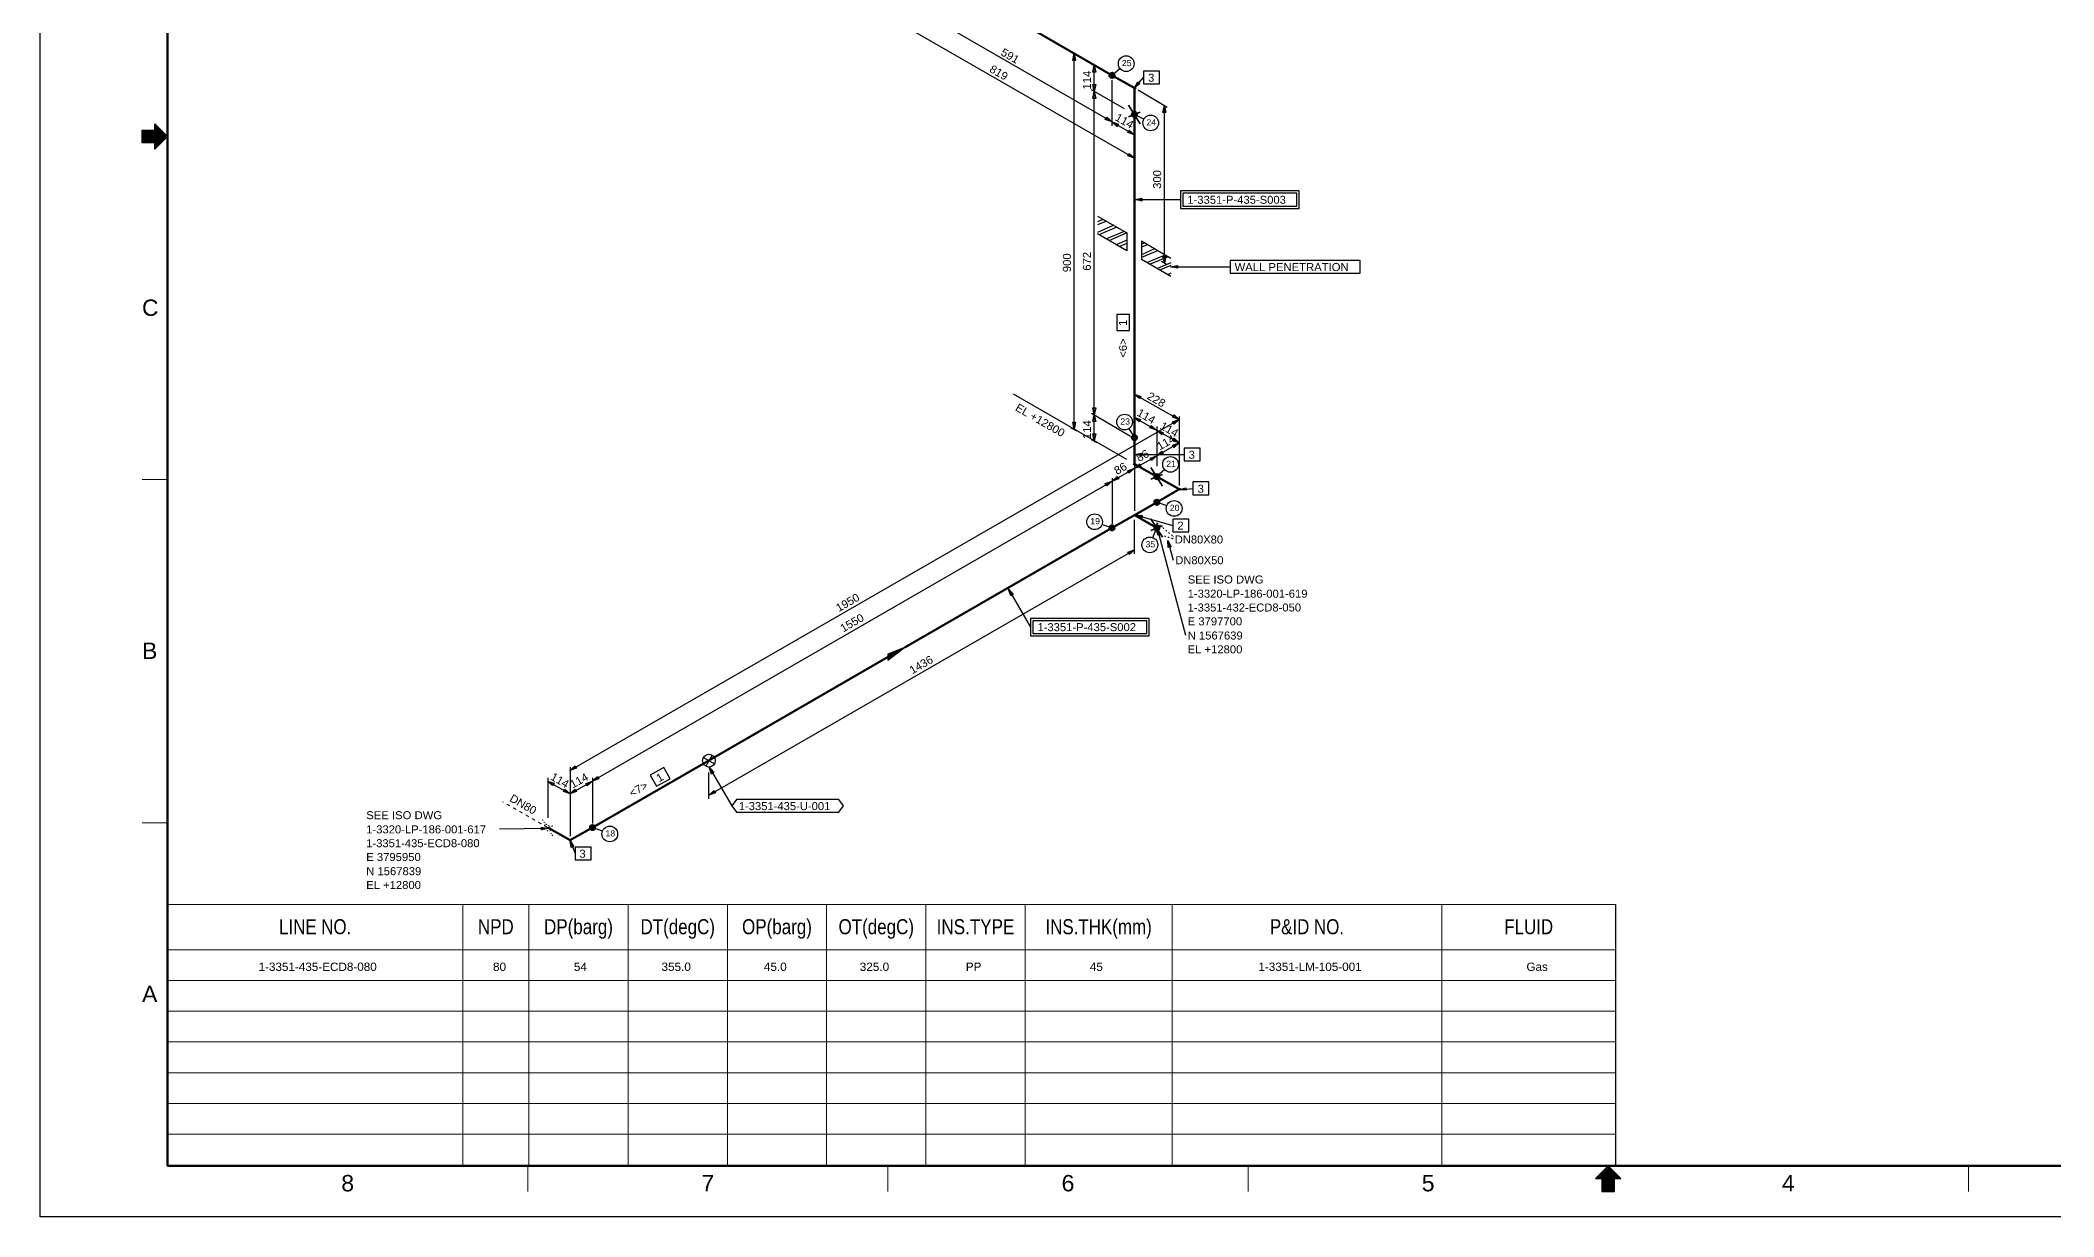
# Model space of a CAD drawing. Header units: inches. Extents: x 0 to 841, y 0 to 594.
# Drawn here: x 0 to 553, y 0 to 323 of the extents above; entities that cross this region are included whole.
import ezdxf
from ezdxf.enums import TextEntityAlignment as Align
from ezdxf.xclip import XClip

# ---------------------------------------------------------------- set-up
doc = ezdxf.new("R2010")
doc.units = ezdxf.units.IN
doc.header["$MEASUREMENT"] = 0
doc.header["$XCLIPFRAME"] = 0
for name, color, linetype in [('1-3320-LP-186-001-618_MODEL-EMBED 1_DWG$0$Default', 7, 'Continuous'), ('AD1', 7, 'Continuous'), ('AD2', 7, 'Continuous'), ('BG 0', 7, 'Continuous'), ('BG BG BG BG BG 2', 7, 'Continuous'), ('BG BG BG BG TITLETEXT', 7, 'Continuous'), ('BG Border', 7, 'Continuous'), ('DIMLINES', 7, 'Continuous'), ('DIMTEXT', 7, 'Continuous'), ('FITTINGS', 7, 'Continuous'), ('ISOTEXT', 7, 'Continuous'), ('NOZZLES', 7, 'Continuous'), ('PIPE', 7, 'Continuous'), ('TEE80', 7, 'Continuous'), ('WELDS', 7, 'Continuous')]:
    doc.layers.add(name, color=color, linetype=linetype)
doc.styles.add('1-3320-LP-186-001-618_MODEL-EMBED 1_DWG$0$Arial', font='arial.ttf')
doc.styles.add('Arial', font='arial.ttf')

# ---------------------------------------------------------------- blocks, each defined once
blk = doc.blocks.new('1-3320-LP-186-001-618_MODEL-EMBED 1_DWG')
at = {"layer": '1-3320-LP-186-001-618_MODEL-EMBED 1_DWG$0$Default', "color": 4, "style": '1-3320-LP-186-001-618_MODEL-EMBED 1_DWG$0$Arial'}
for s, width, p in [('1-3351-435-ECD8-080', 1.00235, (0.938205, -0.115628)), ('80', 1.008516, (3.475116, -0.115628)), ('54', 1.008516, (4.350117, -0.115628)), ('355.0 ', 1.008516, (5.29826, -0.115628)), ('45.0 ', 1.008516, (6.406503, -0.115628)), ('325.0 ', 1.008516, (7.444094, -0.115628)), ('PP', 1.004063, (8.591588, -0.115628)), ('45', 1.008516, (9.933451, -0.115628)), ('1-3351-LM-105-001', 1.002802, (11.758255, -0.115628)), ('Gas', 1.002038, (14.659147, -0.115628))]:
    blk.add_text(s, height=0.090278, dxfattribs=dict(at, width=width)).set_placement(p, align=Align.TOP_LEFT)

msp = doc.modelspace()

# ---------------------------------------------------------------- linework, layer by layer
at = {"layer": 'A1', "color": 7, "linetype": 'Continuous', "lineweight": 30}
for p, q in [((307, 189.32), (314.84, 159.88)), ((145.64, 103.4), (147, 99.85))]:
    msp.add_line(p, q, dxfattribs=at)
at = {"layer": 'A1', "color": 7, "linetype": 'Continuous', "lineweight": 15}
msp.add_line((116.13, 14.27), (116.13, 85.88), dxfattribs=at)
at = {"layer": 'AD1', "color": 7, "linetype": 'Continuous', "lineweight": 30}
for p, q in [((289.72, 309.4), (289.32, 311.32)), ((290.12, 311.32), (289.72, 309.4)), ((294.52, 301), (296.36, 300.36)), ((295.96, 299.72), (294.52, 301)), ((309, 262.2), (308.6, 264.12)), ((309.4, 264.12), (309, 262.2)), ((289.72, 220.52), (289.32, 222.44)), ((290.12, 222.44), (289.72, 220.52)), ((300.68, 226.2), (302.52, 225.56)), ((302.12, 224.92), (300.68, 226.2)), ((284.2, 216.52), (283.8, 218.44)), ((284.6, 218.44), (284.2, 216.52)), ((300.6, 219.8), (302.44, 219.16)), ((302.04, 218.52), (300.6, 219.8)), ((306.84, 216.28), (308.68, 215.64)), ((308.28, 215), (306.84, 216.28)), ((289.72, 213.32), (289.32, 215.24)), ((290.12, 215.24), (289.72, 213.32)), ((306.84, 209.24), (308.28, 210.52)), ((300.68, 205.72), (302.12, 207)), ((302.52, 206.36), (300.68, 205.72)), ((308.68, 209.88), (306.84, 209.24)), ((294.6, 202.2), (296.04, 203.48)), ((296.44, 202.84), (294.6, 202.2)), ((145.56, 122.68), (147, 123.96)), ((147.4, 123.32), (145.56, 122.68)), ((139.4, 119.8), (141.24, 119.16)), ((140.84, 118.52), (139.4, 119.8)), ((145.56, 116.28), (147, 117.56)), ((147.4, 116.92), (145.56, 116.28)), ((151.72, 119.8), (153.16, 121.08)), ((153.56, 120.44), (151.72, 119.8)), ((183.8, 115.88), (185.24, 117.16)), ((185.64, 116.52), (183.8, 115.88))]:
    msp.add_line(p, q, dxfattribs=at)
at = {"layer": 'AD2', "color": 7, "linetype": 'Continuous', "lineweight": 30}
for p, q in [((283.8, 317.88), (284.2, 319.8)), ((284.2, 319.8), (284.6, 317.88)), ((289.32, 314.68), (289.72, 316.6)), ((289.72, 316.6), (290.12, 314.68)), ((289.32, 307.48), (289.72, 309.4)), ((289.72, 309.4), (290.12, 307.48)), ((308.6, 303.64), (309, 305.56)), ((309, 305.56), (309.4, 303.64)), ((294.6, 301), (292.76, 301.64)), ((293.16, 302.28), (294.6, 301)), ((300.76, 297.48), (298.92, 298.12)), ((299.32, 298.76), (300.76, 297.48)), ((300.76, 291.08), (298.92, 291.72)), ((299.32, 292.36), (300.76, 291.08)), ((289.32, 218.6), (289.72, 220.52)), ((289.72, 220.52), (290.12, 218.6)), ((306.84, 216.28), (305, 216.92)), ((305.4, 217.56), (306.84, 216.28)), ((313.08, 219.16), (311.24, 219.8)), ((311.24, 218.52), (313.08, 219.16)), ((311.64, 220.44), (313.08, 219.16)), ((313.08, 219.16), (311.64, 217.88)), ((313.08, 212.76), (311.24, 213.4)), ((311.24, 212.12), (313.08, 212.76)), ((311.64, 214.04), (313.08, 212.76)), ((313.08, 212.76), (311.64, 211.48)), ((298.84, 205.08), (300.68, 205.72)), ((300.68, 205.72), (299.24, 204.44)), ((305.08, 208.6), (306.92, 209.24)), ((306.92, 209.24), (305.48, 207.96)), ((292.76, 201.56), (294.6, 202.2)), ((294.6, 202.2), (293.16, 200.92)), ((298.92, 182.68), (300.76, 183.32)), ((300.76, 183.32), (299.32, 182.04)), ((145.64, 116.28), (143.8, 116.92)), ((144.2, 117.56), (145.64, 116.28)), ((149.96, 119.08), (151.8, 119.72)), ((151.8, 119.72), (150.36, 118.44))]:
    msp.add_line(p, q, dxfattribs=at)
at = {"layer": 'BG 0', "color": 2, "linetype": 'Continuous', "lineweight": 25}
msp.add_line((432.98, 85.88), (432.98, 14), dxfattribs=at)
at = {"layer": 'BG BG BG BG BG 2', "color": 2, "linetype": 'Continuous', "lineweight": 15}
for p, q in [((432.98, 85.88), (35, 85.88)), ((134.31, 14.27), (134.31, 85.88)), ((161.59, 14.27), (161.59, 85.88)), ((188.87, 14.27), (188.87, 85.88)), ((216.16, 14.27), (216.16, 85.88)), ((243.44, 14.27), (243.44, 85.88)), ((270.72, 14.27), (270.72, 85.88)), ((311.11, 14.27), (311.11, 85.88)), ((385.27, 14.27), (385.27, 85.88)), ((432.98, 73.42), (35, 73.42)), ((432.98, 64.96), (35, 64.96)), ((432.98, 56.51), (35, 56.51)), ((432.98, 48.06), (35, 48.06)), ((432.98, 39.61), (35, 39.61)), ((432.98, 31.16), (35, 31.16)), ((432.98, 22.71), (35, 22.71))]:
    msp.add_line(p, q, dxfattribs=at)
at = {"layer": 'BG Border', "color": 7, "linetype": 'Continuous', "lineweight": 25}
for p, q in [((0, 0), (0, 594)), ((31.5, 298.75), (31.5, 300.5)), ((31.5, 300.5), (35, 297)), ((27.98, 295.25), (27.98, 298.75)), ((27.98, 298.75), (31.5, 298.75)), ((31.5, 295.25), (27.98, 295.25)), ((35, 297), (31.5, 293.5)), ((31.5, 293.5), (31.5, 295.25)), ((431, 14), (427.5, 10.5)), ((434.5, 10.5), (431, 14)), ((427.5, 10.5), (429.25, 10.5)), ((429.25, 10.5), (429.25, 6.98)), ((429.25, 6.98), (432.75, 6.98)), ((432.75, 6.98), (432.75, 10.5)), ((432.75, 10.5), (434.5, 10.5)), ((841, 0), (0, 0))]:
    msp.add_line(p, q, dxfattribs=at)
at = {"layer": 'BG Border', "color": 3, "linetype": 'Continuous', "lineweight": 120}
for p, q in [((35, 14), (35, 580)), ((827, 14), (35, 14))]:
    msp.add_line(p, q, dxfattribs=at)
at = {"layer": 'BG Border', "color": 7, "linetype": 'Continuous', "lineweight": 13}
for p, q in [((31.5, 300.39), (31.61, 300.39)), ((31.5, 300.19), (31.81, 300.19)), ((31.5, 299.99), (32.01, 299.99)), ((31.5, 299.79), (32.21, 299.79)), ((31.5, 299.59), (32.41, 299.59)), ((31.5, 299.39), (32.61, 299.39)), ((31.5, 299.19), (32.81, 299.19)), ((31.5, 298.99), (33.01, 298.99)), ((27.98, 298.59), (33.41, 298.59)), ((27.98, 298.39), (33.61, 298.39)), ((27.98, 298.19), (33.81, 298.19)), ((27.98, 297.99), (34.01, 297.99)), ((27.98, 297.79), (34.21, 297.79)), ((27.98, 297.59), (34.41, 297.59)), ((27.98, 297.39), (34.61, 297.39)), ((27.98, 297.19), (34.81, 297.19)), ((27.98, 296.99), (34.99, 296.99)), ((27.98, 296.79), (34.79, 296.79)), ((27.98, 296.59), (34.59, 296.59)), ((27.98, 296.39), (34.39, 296.39)), ((27.98, 296.19), (34.19, 296.19)), ((27.98, 295.99), (33.99, 295.99)), ((27.98, 295.79), (33.79, 295.79)), ((27.98, 295.59), (33.59, 295.59)), ((27.98, 295.39), (33.39, 295.39)), ((31.5, 298.79), (33.21, 298.79)), ((31.5, 295.19), (33.19, 295.19)), ((31.5, 294.99), (32.99, 294.99)), ((31.5, 294.79), (32.79, 294.79)), ((31.5, 294.59), (32.59, 294.59)), ((31.5, 294.39), (32.39, 294.39)), ((31.5, 294.19), (32.19, 294.19)), ((31.5, 293.99), (31.99, 293.99)), ((31.5, 293.79), (31.79, 293.79)), ((31.5, 293.59), (31.59, 293.59)), ((27.98, 202.67), (35, 202.67)), ((27.98, 108.33), (35, 108.33)), ((134, 14), (134, 6.98)), ((233, 14), (233, 6.98)), ((332, 14), (332, 6.98)), ((428.2, 11.2), (428.2, 10.5)), ((428.4, 11.4), (428.4, 10.5)), ((428.6, 11.6), (428.6, 10.5)), ((428.8, 11.8), (428.8, 10.5)), ((429, 12), (429, 10.5)), ((429.2, 12.2), (429.2, 10.5)), ((429.4, 12.4), (429.4, 6.98)), ((429.6, 12.6), (429.6, 6.98)), ((429.8, 12.8), (429.8, 6.98)), ((430, 13), (430, 6.98)), ((430.2, 13.2), (430.2, 6.98)), ((430.4, 13.4), (430.4, 6.98)), ((430.6, 13.6), (430.6, 6.98)), ((430.8, 13.8), (430.8, 6.98)), ((431, 14), (431, 6.98)), ((431.2, 13.8), (431.2, 6.98)), ((431.4, 13.6), (431.4, 6.98)), ((431.6, 13.4), (431.6, 6.98)), ((431.8, 13.2), (431.8, 6.98)), ((432, 13), (432, 6.98)), ((432.2, 12.8), (432.2, 6.98)), ((432.4, 12.6), (432.4, 6.98)), ((432.6, 12.4), (432.6, 6.98)), ((432.8, 12.2), (432.8, 10.5)), ((433, 12), (433, 10.5)), ((433.2, 11.8), (433.2, 10.5)), ((433.4, 11.6), (433.4, 10.5)), ((433.6, 11.4), (433.6, 10.5)), ((433.8, 11.2), (433.8, 10.5)), ((530, 14), (530, 6.98)), ((427.6, 10.6), (427.6, 10.5)), ((427.8, 10.8), (427.8, 10.5)), ((428, 11), (428, 10.5)), ((434, 11), (434, 10.5)), ((434.2, 10.8), (434.2, 10.5)), ((434.4, 10.6), (434.4, 10.5))]:
    msp.add_line(p, q, dxfattribs=at)
at = {"layer": 'BG Border', "color": 3, "linetype": 'Continuous', "lineweight": 120}
msp.add_lwpolyline([(827, 580), (35, 580), (35, 14), (827, 14)], close=True, dxfattribs=at)
at = {"layer": 'DIMLINES', "color": 7, "linetype": 'Continuous', "lineweight": 30}
for p, q in [((283.32, 320.2), (284.92, 319.32)), ((284.6, 317.88), (283.8, 317.88)), ((288.84, 317), (290.44, 316.12)), ((290.12, 314.68), (289.32, 314.68)), ((289.32, 311.32), (290.12, 311.32)), ((294.6, 299.96), (294.6, 312.52)), ((288.84, 309.88), (297.96, 304.68)), ((290.12, 307.48), (289.32, 307.48)), ((309.8, 305), (301.8, 309.72)), ((292.76, 301.64), (293.16, 302.28)), ((296.36, 300.36), (295.96, 299.72)), ((309.4, 303.64), (308.6, 303.64)), ((298.92, 298.12), (299.32, 298.76)), ((300.76, 296.52), (300.76, 298.44)), ((298.92, 291.72), (299.32, 292.36)), ((300.76, 290.12), (300.76, 292.04)), ((309.8, 261.72), (308.2, 262.6)), ((308.6, 264.12), (309.4, 264.12)), ((300.76, 227.16), (300.76, 225.24)), ((285.48, 215.8), (267.56, 226.12)), ((289.32, 222.44), (290.12, 222.44)), ((302.52, 225.56), (302.12, 224.92)), ((283.32, 216.92), (284.92, 216.04)), ((283.8, 218.44), (284.6, 218.44)), ((288.92, 220.92), (299.64, 214.6)), ((290.12, 218.6), (289.32, 218.6)), ((300.76, 220.76), (300.76, 218.84)), ((302.44, 219.16), (302.04, 218.52)), ((305, 216.92), (305.4, 217.56)), ((306.92, 217.24), (306.92, 206.52)), ((311.24, 219.8), (311.64, 220.44)), ((311.64, 217.88), (311.24, 218.52)), ((313.08, 220.04), (313.08, 201.08)), ((298.68, 208.2), (285.48, 215.8)), ((288.84, 213.72), (290.44, 212.84)), ((289.32, 215.24), (290.12, 215.24)), ((308.68, 215.64), (308.28, 215)), ((308.28, 210.52), (308.68, 209.88)), ((311.24, 213.4), (311.64, 214.04)), ((311.64, 211.48), (311.24, 212.12)), ((299.24, 204.44), (298.84, 205.08)), ((300.76, 206.6), (300.76, 194.04)), ((302.12, 207), (302.52, 206.36)), ((305.48, 207.96), (305.08, 208.6)), ((306.92, 210.12), (306.92, 206.36)), ((293.16, 200.92), (292.76, 201.56)), ((294.6, 203.08), (294.6, 190.52)), ((296.04, 203.48), (296.44, 202.84)), ((300.76, 182.28), (300.76, 191.64)), ((299.32, 182.04), (298.92, 182.68)), ((145.64, 123.56), (145.64, 104.6)), ((147, 123.96), (147.4, 123.32)), ((183.8, 114.92), (183.8, 122.12)), ((139.48, 120.68), (139.48, 109.72)), ((141.24, 119.16), (140.84, 118.52)), ((143.8, 116.92), (144.2, 117.56)), ((147, 117.56), (147.4, 116.92)), ((150.36, 118.44), (149.96, 119.08)), ((151.8, 120.68), (151.8, 108.12)), ((153.16, 121.08), (153.56, 120.44)), ((185.24, 117.16), (185.64, 116.52))]:
    msp.add_line(p, q, dxfattribs=at)
at = {"layer": 'DL', "color": 7, "linetype": 'Continuous', "lineweight": 30}
for p, q in [((238.52, 326.92), (300.76, 291.08)), ((244.68, 329.8), (294.6, 301)), ((284.2, 216.52), (284.2, 319.8)), ((289.72, 309.4), (289.72, 316.6)), ((289.72, 220.52), (289.72, 309.4)), ((309, 262.2), (309, 305.56)), ((294.52, 301), (300.76, 297.48)), ((300.68, 226.2), (313.08, 219.16)), ((145.56, 122.68), (313.08, 219.16)), ((289.72, 213.32), (289.72, 220.52)), ((300.6, 219.8), (306.84, 216.28)), ((306.84, 216.28), (313.08, 212.76)), ((306.84, 209.24), (313.08, 212.76)), ((294.6, 202.2), (300.68, 205.72)), ((300.68, 205.72), (306.92, 209.24)), ((151.72, 119.8), (294.6, 202.2)), ((183.8, 115.88), (300.76, 183.32)), ((139.4, 119.8), (145.64, 116.28)), ((145.56, 116.28), (151.8, 119.72))]:
    msp.add_line(p, q, dxfattribs=at)
at = {"layer": 'ELBO', "color": 5, "const_width": 0.6}
for points in [[(294.6, 313.8), (300.8, 310.32)], [(300.8, 310.32), (300.8, 303.1)], [(300.8, 214.2), (300.8, 206.92)], [(300.8, 206.92), (306.9, 203.5)], [(306.9, 203.5), (313.09, 200.03)], [(313.09, 200.03), (306.9, 196.4)], [(145.65, 103.55), (139.5, 107)], [(151.8, 107), (145.65, 103.55)]]:
    msp.add_lwpolyline(points, dxfattribs=at)
at = {"layer": 'ELBO', "color": 3}
for centre, radius in [((300.8, 310.32), 0.3), ((300.8, 310.32), 0.2), ((300.8, 310.32), 0.1), ((300.8, 206.92), 0.3), ((300.8, 206.92), 0.2), ((300.8, 206.92), 0.1), ((313.09, 200.03), 0.3), ((313.09, 200.03), 0.2), ((313.09, 200.03), 0.1), ((145.65, 103.55), 0.3), ((145.65, 103.55), 0.2), ((145.65, 103.55), 0.1)]:
    msp.add_circle(centre, radius, dxfattribs=at)
at = {"layer": 'FITTINGS', "color": 2, "linetype": 'Continuous', "lineweight": 30}
for p, q in [((237.6, 156.5), (233, 154.7)), ((233, 153), (237.6, 156.5)), ((237.6, 156.5), (233, 154.6)), ((233, 153), (237.2, 156.2)), ((237.2, 156.2), (233, 154.5)), ((233, 153.2), (236.8, 156)), ((236.8, 156), (233, 154.4)), ((233, 153.3), (236.3, 155.8)), ((236.3, 155.8), (233, 154.3)), ((233, 153.4), (235.8, 155.5)), ((235.8, 155.5), (233, 154.2)), ((233, 153.5), (235.4, 155.2)), ((235.4, 155.2), (233, 154.1)), ((233, 153.7), (235, 155)), ((235, 155), (233, 153.9)), ((233, 154.7), (233, 153)), ((233, 153.8), (234.6, 154.7)), ((234.6, 154.7), (233, 153.8)), ((233, 154.6), (233, 153)), ((233, 154.5), (233, 153.2)), ((233, 154.4), (233, 153.3)), ((233, 154.3), (233, 153.4)), ((233, 154.2), (233, 153.5)), ((233, 154.1), (233, 153.7)), ((233, 153.9), (233, 153.8))]:
    msp.add_line(p, q, dxfattribs=at)
at = {"layer": 'ISOTEXT', "color": 7, "linetype": 'Continuous', "lineweight": 30}
for p, q in [((300.76, 310.36), (303.25, 313.23)), ((300.76, 310.36), (301.72, 312.04)), ((302.28, 311.56), (300.76, 310.36)), ((301.72, 312.04), (302.28, 311.56)), ((300.92, 279.64), (302.84, 280.04)), ((300.92, 279.64), (313.4, 279.64)), ((302.84, 279.24), (300.92, 279.64)), ((302.84, 280.04), (302.84, 279.24)), ((346.04, 282.04), (313.4, 282.04)), ((313.4, 282.04), (313.4, 277.24)), ((313.4, 277.24), (346.04, 277.24)), ((345.4, 281.4), (314.04, 281.4)), ((314.04, 281.4), (314.04, 277.88)), ((314.04, 277.88), (345.4, 277.88)), ((345.4, 277.88), (345.4, 281.4)), ((346.04, 277.24), (346.04, 282.04)), ((310.68, 261.16), (312.6, 261.56)), ((310.68, 261.16), (327.08, 261.16)), ((312.6, 260.76), (310.68, 261.16)), ((312.6, 261.56), (312.6, 260.76)), ((362.84, 262.92), (327.08, 262.92)), ((327.08, 262.92), (327.08, 259.4)), ((362.84, 259.4), (362.84, 262.92)), ((327.08, 259.4), (362.84, 259.4)), ((299.4, 248.04), (295.88, 248.04)), ((295.88, 248.04), (295.88, 243.64)), ((295.88, 243.64), (299.4, 243.64)), ((299.4, 243.64), (299.4, 248.04)), ((300.84, 209.56), (302.76, 209.96)), ((300.84, 209.56), (314.4, 209.56)), ((302.76, 209.16), (300.84, 209.56)), ((302.76, 209.96), (302.76, 209.16)), ((313.08, 199.88), (314.92, 200.44)), ((313.08, 199.88), (316.86, 200.26)), ((315, 199.72), (313.08, 199.88)), ((314.92, 200.44), (315, 199.72)), ((301, 193), (311.3, 190.06)), ((301, 193), (302.92, 192.84)), ((302.76, 192.12), (301, 193)), ((302.92, 192.84), (302.76, 192.12)), ((307, 189.32), (307.88, 187.56)), ((307.16, 187.4), (307, 189.32)), ((307.88, 187.56), (307.16, 187.4)), ((309.96, 185.96), (311.4, 180.52)), ((309.96, 185.96), (310.84, 184.2)), ((310.04, 184.04), (309.96, 185.96)), ((310.84, 184.2), (310.04, 184.04)), ((266.12, 172.52), (272.2, 162.12)), ((266.12, 172.52), (267.4, 171.08)), ((266.76, 170.68), (266.12, 172.52)), ((267.4, 171.08), (266.76, 170.68)), ((304.84, 164.52), (272.2, 164.52)), ((272.2, 164.52), (272.2, 159.72)), ((304.2, 163.88), (272.84, 163.88)), ((272.84, 163.88), (272.84, 160.36)), ((304.2, 160.36), (304.2, 163.88)), ((304.84, 159.72), (304.84, 164.52)), ((272.2, 159.72), (304.84, 159.72)), ((272.84, 160.36), (304.2, 160.36)), ((171.4, 123.48), (167.64, 121.4)), ((173.16, 120.44), (171.4, 123.48)), ((183.88, 123.56), (190.12, 113)), ((183.88, 123.56), (185.16, 122.12)), ((184.52, 121.72), (183.88, 123.56)), ((185.16, 122.12), (184.52, 121.72)), ((167.64, 121.4), (169.4, 118.36)), ((169.4, 118.36), (173.16, 120.44)), ((191.4, 114.76), (190.12, 113)), ((190.12, 113), (191.4, 111.24)), ((219.48, 114.76), (191.4, 114.76)), ((191.4, 111.24), (219.48, 111.24)), ((220.76, 113), (219.48, 114.76)), ((219.48, 111.24), (220.76, 113)), ((139.72, 106.76), (126.2, 106.6)), ((137.8, 106.36), (137.8, 107.08)), ((137.8, 107.08), (139.72, 106.76)), ((139.72, 106.76), (137.8, 106.36)), ((145.64, 103.4), (146.68, 101.72)), ((145.96, 101.48), (145.64, 103.4)), ((146.68, 101.72), (145.96, 101.48))]:
    msp.add_line(p, q, dxfattribs=at)
at = {"layer": 'ITEMPOS', "color": 7, "linetype": 'Continuous', "lineweight": 30}
for p, q in [((307.65, 314.99), (303.25, 314.99)), ((303.25, 314.99), (303.25, 311.47)), ((303.25, 311.47), (307.65, 311.47)), ((307.65, 311.47), (307.65, 314.99)), ((318.8, 211.32), (314.4, 211.32)), ((314.4, 211.32), (314.4, 207.8)), ((318.8, 207.8), (318.8, 211.32)), ((314.4, 207.8), (318.8, 207.8)), ((321.26, 202.02), (316.86, 202.02)), ((316.86, 202.02), (316.86, 198.5)), ((321.26, 198.5), (321.26, 202.02)), ((316.86, 198.5), (321.26, 198.5)), ((315.7, 191.82), (311.3, 191.82)), ((311.3, 191.82), (311.3, 188.3)), ((311.3, 188.3), (315.7, 188.3)), ((315.7, 188.3), (315.7, 191.82)), ((151.4, 101.61), (147, 101.61)), ((147, 101.61), (147, 98.09)), ((151.4, 98.09), (151.4, 101.61)), ((147, 98.09), (151.4, 98.09))]:
    msp.add_line(p, q, dxfattribs=at)
at = {"layer": 'NOZZLES', "color": 7, "linetype": 'Continuous', "lineweight": 25}
for p, q in [((290.6, 275.1), (298.7, 270.5)), ((292.2, 274.2), (290.6, 273.5)), ((293.1, 273.7), (290.6, 272.7)), ((295.1, 272.6), (290.6, 270.6)), ((295.9, 272.1), (291, 270)), ((298.7, 265.6), (290.6, 270.2)), ((297.9, 270.9), (293.1, 268.9)), ((298.7, 270.5), (293.9, 268.4)), ((298.7, 268.5), (295.9, 267.3)), ((298.7, 267.6), (296.7, 266.8)), ((298.7, 270.5), (298.7, 265.6)), ((310.8, 263.5), (302.7, 268.2)), ((302.7, 268.2), (302.7, 263.3)), ((303.5, 267.7), (302.7, 267.4)), ((304.3, 267.2), (302.7, 266.6)), ((306.3, 266.1), (302.7, 264.5)), ((307.1, 265.6), (302.7, 263.7)), ((302.7, 263.3), (310.8, 258.6)), ((309.2, 264.4), (304.3, 262.4)), ((310, 263.9), (305.1, 261.9)), ((310.8, 262.3), (307.1, 260.7)), ((310.8, 261.5), (307.9, 260.3)), ((310.8, 259.4), (310, 259.1))]:
    msp.add_line(p, q, dxfattribs=at)
at = {"layer": 'NOZZLES', "color": 7, "linetype": 'Continuous', "lineweight": 35}
for centre in [(294.6, 313.8), (300.76, 303.08), (300.76, 214.2), (306.92, 203.48), (306.92, 196.44), (294.6, 189.4), (306.92, 189.4), (151.8, 107)]:
    msp.add_circle(centre, 0.76, dxfattribs=at)
at = {"layer": 'PIPE', "color": 5, "const_width": 0.6}
for points in [[(244.8, 342.6), (294.6, 313.8)], [(300.8, 303.1), (300.8, 266.9)], [(300.8, 266.9), (300.8, 214.2)], [(294.6, 189.4), (237.6, 156.5)], [(233, 153.9), (183.9, 125.5)], [(183.9, 125.5), (151.8, 107)]]:
    msp.add_lwpolyline(points, dxfattribs=at)
at = {"layer": 'PIPE', "color": 2, "const_width": 0.3}
for points in [[(306.9, 190.3), (306.9, 190.8)], [(306.9, 190.8), (307.3, 190.5)], [(306.9, 189.4), (306.9, 189.8)], [(306.9, 188.9), (306.9, 189.4)], [(306.9, 187.9), (306.9, 188.4)], [(307.7, 190.2), (308.1, 189.8)], [(308.5, 189.5), (308.9, 189.2)], [(309.3, 188.8), (309.7, 188.5)], [(310.1, 188.2), (310.5, 187.8)], [(307.4, 187.7), (307, 187.8)], [(308.4, 187.4), (307.9, 187.5)], [(309.4, 187), (308.9, 187.2)], [(310.4, 186.7), (309.9, 186.9)], [(310.9, 187.5), (311.3, 187.2)], [(311.4, 186.4), (310.9, 186.6)], [(311.4, 187.1), (311.4, 186.9)], [(311.4, 186.6), (311.4, 186.4)], [(127.35, 113.96), (127.1, 114.1)], [(129.09, 112.96), (128.22, 113.46)], [(130.82, 111.97), (129.95, 112.47)], [(132.56, 110.97), (131.69, 111.47)], [(134.29, 109.98), (133.43, 110.48)], [(136.03, 108.99), (135.16, 109.48)], [(137.76, 107.99), (136.9, 108.49)], [(138, 109.2), (138.2, 108.9)], [(138, 106.4), (138.2, 106.4)], [(138.4, 108.6), (138.6, 108.3)], [(138.4, 106.5), (138.6, 106.6)], [(138.6, 107.8), (138.6, 107.4)], [(138.6, 107), (139, 106.6)], [(139.5, 107), (138.63, 107.5)], [(139.3, 107.8), (138.8, 108)], [(139.3, 106.2), (139.6, 106)], [(140, 107.3), (139.6, 107.6)], [(140, 106), (140.2, 106.2)], [(140.3, 106.5), (140.2, 107)], [(140.5, 107.4), (140.3, 107.3)], [(140.5, 105.3), (140.3, 105.5)], [(140.9, 107.5), (140.6, 107.4)], [(140.9, 104.7), (140.6, 105)]]:
    msp.add_lwpolyline(points, dxfattribs=at)
at = {"layer": 'SUPP', "color": 7}
for p, q in [((182.28, 126.27), (185.32, 124.53)), ((184.68, 126.91), (182.92, 123.89))]:
    msp.add_line(p, q, dxfattribs=at)
at = {"layer": 'SUPP', "color": 4}
msp.add_circle((183.8, 125.4), 1.75, dxfattribs=at)
at = {"layer": 'TEE80', "color": 5, "const_width": 0.6}
for points in [[(306.9, 196.4), (300.8, 192.9)], [(300.8, 192.9), (294.6, 189.4)], [(300.8, 192.9), (306.9, 189.4)]]:
    msp.add_lwpolyline(points, dxfattribs=at)
at = {"layer": 'WDC', "color": 7, "linetype": 'Continuous', "lineweight": 30}
for centre in [(298.5, 317.02), (305.24, 300.73), (298.07, 218.49), (310.69, 206.85), (311.68, 194.73), (289.82, 191.07), (305, 184.72), (156.55, 105.24)]:
    msp.add_circle(centre, 2.16, dxfattribs=at)
at = {"layer": 'WELDS', "color": 7, "linetype": 'Continuous', "lineweight": 35}
for p, q in [((299.1, 305.6), (302.3, 300.5)), ((302.3, 303.7), (299.1, 302.4)), ((305.3, 206), (308.5, 200.9)), ((305.3, 202.8), (308.5, 204.1)), ((305.3, 191.9), (308.5, 186.8)), ((305.3, 188.7), (308.5, 190))]:
    msp.add_line(p, q, dxfattribs=at)
for centre in [(294.6, 313.8), (300.76, 303.08), (300.76, 214.2), (306.92, 203.48), (306.92, 196.44), (294.6, 189.4), (306.92, 189.4), (151.8, 107)]:
    msp.add_circle(centre, 0.76, dxfattribs=at)
at = {"layer": 'WELDS', "color": 7}
for centre, radius in [((294.6, 313.8), 0.56), ((294.6, 313.8), 0.56), ((294.6, 313.8), 0.36), ((294.6, 313.8), 0.36), ((294.6, 313.8), 0.36), ((294.6, 313.8), 0.36), ((294.6, 313.8), 0.36), ((294.6, 313.8), 0.16), ((294.6, 313.8), 0.16), ((294.6, 313.8), 0.16), ((294.6, 313.8), 0.16), ((294.6, 313.8), 0.16), ((300.76, 303.08), 0.56), ((300.76, 303.08), 0.56), ((300.76, 303.08), 0.36), ((300.76, 303.08), 0.36), ((300.76, 303.08), 0.36), ((300.76, 303.08), 0.36), ((300.76, 303.08), 0.36), ((300.76, 303.08), 0.16), ((300.76, 303.08), 0.16), ((300.76, 303.08), 0.16), ((300.76, 303.08), 0.16), ((300.76, 303.08), 0.16), ((300.76, 214.2), 0.56), ((300.76, 214.2), 0.56), ((300.76, 214.2), 0.36), ((300.76, 214.2), 0.36), ((300.76, 214.2), 0.36), ((300.76, 214.2), 0.36), ((300.76, 214.2), 0.36), ((300.76, 214.2), 0.16), ((300.76, 214.2), 0.16), ((300.76, 214.2), 0.16), ((300.76, 214.2), 0.16), ((300.76, 214.2), 0.16), ((306.92, 203.48), 0.56), ((306.92, 203.48), 0.56), ((306.92, 203.48), 0.36), ((306.92, 203.48), 0.36), ((306.92, 203.48), 0.36), ((306.92, 203.48), 0.36), ((306.92, 203.48), 0.36), ((306.92, 203.48), 0.16), ((306.92, 203.48), 0.16), ((306.92, 203.48), 0.16), ((306.92, 203.48), 0.16), ((306.92, 203.48), 0.16), ((306.92, 196.44), 0.56), ((306.92, 196.44), 0.56), ((306.92, 196.44), 0.36), ((306.92, 196.44), 0.36), ((306.92, 196.44), 0.36), ((306.92, 196.44), 0.36), ((306.92, 196.44), 0.36), ((306.92, 196.44), 0.16), ((306.92, 196.44), 0.16), ((306.92, 196.44), 0.16), ((306.92, 196.44), 0.16), ((306.92, 196.44), 0.16), ((294.6, 189.4), 0.56), ((294.6, 189.4), 0.56), ((294.6, 189.4), 0.36), ((294.6, 189.4), 0.36), ((294.6, 189.4), 0.36), ((294.6, 189.4), 0.36), ((294.6, 189.4), 0.36), ((294.6, 189.4), 0.16), ((294.6, 189.4), 0.16), ((294.6, 189.4), 0.16), ((294.6, 189.4), 0.16), ((294.6, 189.4), 0.16), ((306.92, 189.4), 0.56), ((306.92, 189.4), 0.56), ((306.92, 189.4), 0.36), ((306.92, 189.4), 0.36), ((306.92, 189.4), 0.36), ((306.92, 189.4), 0.36), ((306.92, 189.4), 0.36), ((306.92, 189.4), 0.16), ((306.92, 189.4), 0.16), ((306.92, 189.4), 0.16), ((306.92, 189.4), 0.16), ((306.92, 189.4), 0.16), ((151.8, 107), 0.56), ((151.8, 107), 0.56), ((151.8, 107), 0.36), ((151.8, 107), 0.36), ((151.8, 107), 0.36), ((151.8, 107), 0.36), ((151.8, 107), 0.36), ((151.8, 107), 0.16), ((151.8, 107), 0.16), ((151.8, 107), 0.16), ((151.8, 107), 0.16), ((151.8, 107), 0.16)]:
    msp.add_circle(centre, radius, dxfattribs=at)
at = {"layer": 'WL', "color": 7}
for p, q in [((296.83, 315.65), (294.6, 313.8)), ((303.33, 301.73), (300.76, 303.08)), ((309.65, 195.46), (306.92, 196.44)), ((291.86, 190.36), (294.6, 189.4)), ((305.82, 186.72), (306.92, 189.4)), ((154.52, 105.99), (151.8, 107))]:
    msp.add_line(p, q, dxfattribs=at)
at = {"layer": 'WL1', "color": 7}
for p, q in [((299.22, 216.66), (300.76, 214.2)), ((309.08, 205.41), (306.92, 203.48))]:
    msp.add_line(p, q, dxfattribs=at)

# ---------------------------------------------------------------- block references
at = {"layer": 'NOZZLES', "linetype": 'ByBlock'}
ref = msp.add_blockref('1-3320-LP-186-001-618_MODEL-EMBED 1_DWG', (36.18, 72.81), dxfattribs=dict(at, xscale=25.4, yscale=25.4, zscale=25.4))
XClip(ref).set_block_clipping_path([(-0.029528, -2.66273), (15.699643, 0.003937)])

# ---------------------------------------------------------------- texts
at = {"layer": 'BG BG BG BG TITLETEXT', "color": 2, "style": 'Arial'}
for s, height, width, p in [('LINE NO.', 4.146, 0.800705, (75.57, 79.74)), ('NPD', 4.146, 0.80406, (125.22, 79.74)), ('DP(barg)', 4.146, 0.806291, (147.95, 79.74)), ('DT(degC)', 4.146, 0.805416, (175.23, 79.74)), ('OP(barg)', 4.146, 0.806696, (202.51, 79.74)), ('OT(degC)', 4.146, 0.805802, (229.8, 79.74)), ('INS.TYPE', 4.146, 0.809963, (257.08, 79.74)), ('INS.THK(mm)', 4.1456, 0.803775, (290.92, 79.74)), ('P&ID NO.', 4.146, 0.801737, (348.19, 79.74)), ('FLUID', 4.146, 0.803157, (409.13, 79.74))]:
    msp.add_text(s, height=height, dxfattribs=dict(at, width=width)).set_placement(p, align=Align.MIDDLE_CENTER)
at = {"layer": 'BG Border', "color": 3, "style": 'Arial'}
for s, width, p in [('C', 0.992063, (27.98, 249.93)), ('B', 1.004063, (27.98, 155.6)), ('A', 1.004063, (27.98, 61.26))]:
    msp.add_text(s, height=4.5, dxfattribs=dict(at, width=width)).set_placement(p, align=Align.MIDDLE_LEFT)
at = {"layer": 'BG Border', "color": 3, "style": 'Arial', "width": 1.008516}
for s, p in [('8', (84.5, 11.48)), ('7', (183.5, 11.48)), ('6', (282.5, 11.48)), ('5', (381.5, 11.48)), ('4', (480.5, 11.48))]:
    msp.add_text(s, height=4.5, dxfattribs=at).set_placement(p, align=Align.TOP_CENTER)
at = {"layer": 'CP', "color": 2, "style": 'Arial', "width": 1.008516}
for s, rotation, p in [('114', 90, (288.82, 309.9)), ('114', 330.5725, (295.23, 301.59)), ('114', 330.5725, (301.23, 220.39)), ('114', 90, (288.82, 213.82)), ('114', 330.5725, (307.55, 216.79)), ('86', 29.4275, (302.05, 207.46)), ('114', 29.4275, (307.71, 210.65)), ('86', 30.0686, (295.97, 203.92)), ('114', 330.5725, (140.03, 120.31)), ('114', 28.8672, (146.35, 117.71))]:
    msp.add_text(s, height=2.2, rotation=rotation, dxfattribs=at).set_placement(p)
at = {"layer": 'DIMTEXT', "color": 2, "style": 'Arial', "width": 1.008516}
for s, rotation, p in [('591', 330, (263.8, 319.5)), ('819', 330, (260.7, 314.9)), ('300', 90, (308.1, 282.6)), ('900', 90, (283.3, 259.7)), ('672', 90, (288.8, 260.1)), ('228', 330, (304, 225)), ('1950', 30, (219.5, 166.2)), ('1550', 30, (220.7, 160.6)), ('1436', 30, (239.7, 149.1))]:
    msp.add_text(s, height=2.2, rotation=rotation, dxfattribs=at).set_placement(p)
at = {"layer": 'ELEDIT', "color": 2, "style": 'Arial', "width": 1.005315}
for p in [(315.4, 154.9), (89.6, 90.1)]:
    msp.add_text('EL +12800', height=2.2, dxfattribs=at).set_placement(p)
at = {"layer": 'ISOTEXT', "color": 2, "style": 'Arial'}
for s, width, p in [('1-3351-P-435-S003', 1.003781, (315.3, 278.5)), ('WALL PENETRATION', 1.008651, (328.3, 260)), ('DN80X50', 0.995164, (312, 179.4)), ('SEE ISO DWG', 1.00983, (315.4, 174.1)), ('1-3320-LP-186-001-619', 1.004063, (315.4, 170.2)), ('1-3351-432-ECD8-050', 1.00235, (315.4, 166.4)), ('1-3351-P-435-S002', 1.003781, (274.1, 161)), ('E 3797700', 1.007902, (315.4, 162.6)), ('N 1567639', 1.006087, (315.4, 158.7)), ('SEE ISO DWG', 1.00983, (89.6, 109.3)), ('1-3351-435-U-001', 1.002699, (192, 111.8)), ('1-3320-LP-186-001-617', 1.004063, (89.6, 105.4)), ('1-3351-435-ECD8-080', 1.00235, (89.6, 101.6)), ('E 3795950', 1.007902, (89.6, 97.8)), ('N 1567839', 1.006087, (89.6, 93.9))]:
    msp.add_text(s, height=2.2, dxfattribs=dict(at, width=width)).set_placement(p)
for s, rotation, width, p in [('1', 90, 1.008516, (298.7, 244.9)), ('<6>', 90, 0.993892, (298.7, 236.2)), ('EL +12800', 330, 1.005315, (267.8, 221.8)), ('1', 30, 1.008516, (170.1, 119.4)), ('<7>', 30, 0.993892, (162.7, 115.3)), ('DN80', 330, 0.99922, (128.8, 114.4))]:
    msp.add_text(s, height=2.2, rotation=rotation, dxfattribs=dict(at, width=width)).set_placement(p)
at = {"layer": 'ITEMPOS', "color": 2, "style": 'Arial'}
for s, width, p in [('3', 1.008516, (304.51, 312.05)), ('3', 1.008516, (315.64, 208.4)), ('3', 1.008516, (318.12, 199.06)), ('2', 1.008516, (312.56, 188.9)), ('DN80X80', 0.995164, (311.86, 185.1)), ('3', 1.008516, (148.2, 98.71))]:
    msp.add_text(s, height=2.2, dxfattribs=dict(at, width=width)).set_placement(p)
at = {"layer": 'WDT', "color": 2, "style": 'Arial', "width": 1.008516}
for s, p in [('25', (297.31, 316.34)), ('24', (304.05, 300.05)), ('23', (296.88, 217.81)), ('21', (309.5, 206.17)), ('20', (310.49, 194.05)), ('19', (288.63, 190.39)), ('35', (303.81, 184.04)), ('18', (155.36, 104.56))]:
    msp.add_text(s, height=1.7, dxfattribs=at).set_placement(p)

doc.saveas('drawing.dxf')
